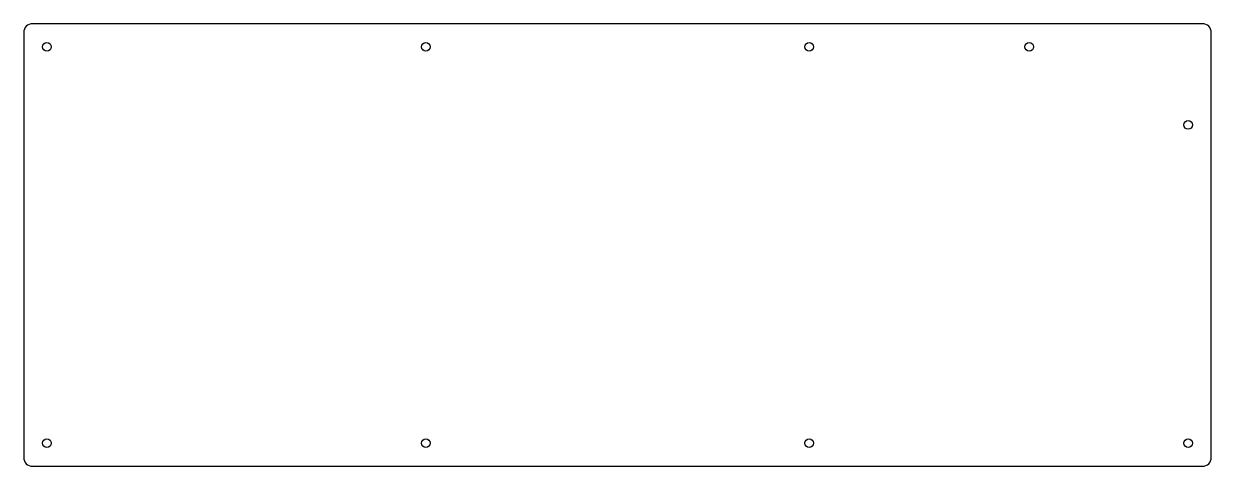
# Model space of a CAD drawing. Header units: millimetres. Extents: x 15 to 425, y 7 to 160.
import ezdxf

# ---------------------------------------------------------------- set-up
doc = ezdxf.new("R2010")
doc.units = ezdxf.units.MM

msp = doc.modelspace()

# ---------------------------------------------------------------- linework, layer by layer
msp.add_lwpolyline([(18.45, 6.78), (422.45, 6.78, 0.414214), (425.45, 9.78), (425.45, 156.78, 0.414214), (422.45, 159.78), (18.45, 159.78, 0.414214), (15.45, 156.78), (15.45, 9.78, 0.414214)], format="xyb", close=True)
for centre in [(23.45, 151.78), (154.28, 151.78), (286.62, 151.78), (362.62, 151.78), (417.45, 124.78), (23.45, 14.78), (154.28, 14.78), (286.62, 14.78), (417.45, 14.78)]:
    msp.add_circle(centre, 1.5)

doc.saveas('drawing.dxf')
